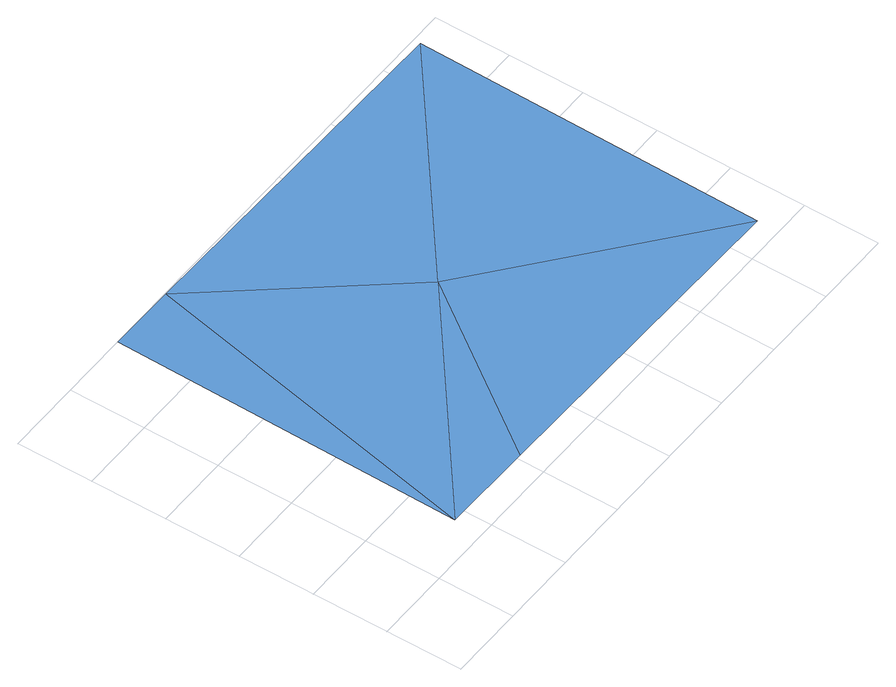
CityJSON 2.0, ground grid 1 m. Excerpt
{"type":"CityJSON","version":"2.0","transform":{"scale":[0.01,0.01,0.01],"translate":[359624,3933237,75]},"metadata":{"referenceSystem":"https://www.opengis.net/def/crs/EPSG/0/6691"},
"CityObjects":{
"waterbody1":{"type":"WaterBody","attributes":{"name":"9","class":"1140","function":"1","WaterBodyRiverFloodingRiskAttribute.description":"5","WaterBodyRiverFloodingRiskAttribute.rankOrg":"1","WaterBodyRiverFloodingRiskAttribute.adminType":"2","WaterBodyRiverFloodingRiskAttribute.scale":"L1"},"geometry":[{"type":"MultiSurface","lod":"1","boundaries":[[[0,1,2]],[[1,3,2]],[[2,4,0]],[[0,4,5]],[[6,0,5]],[[1,0,6]]]}]}
},
"vertices":[
[371,264,36],[182,499,36],[84,38,36],[91,500,36],[206,36,36],[651,29,36],[658,491,36]
]}
